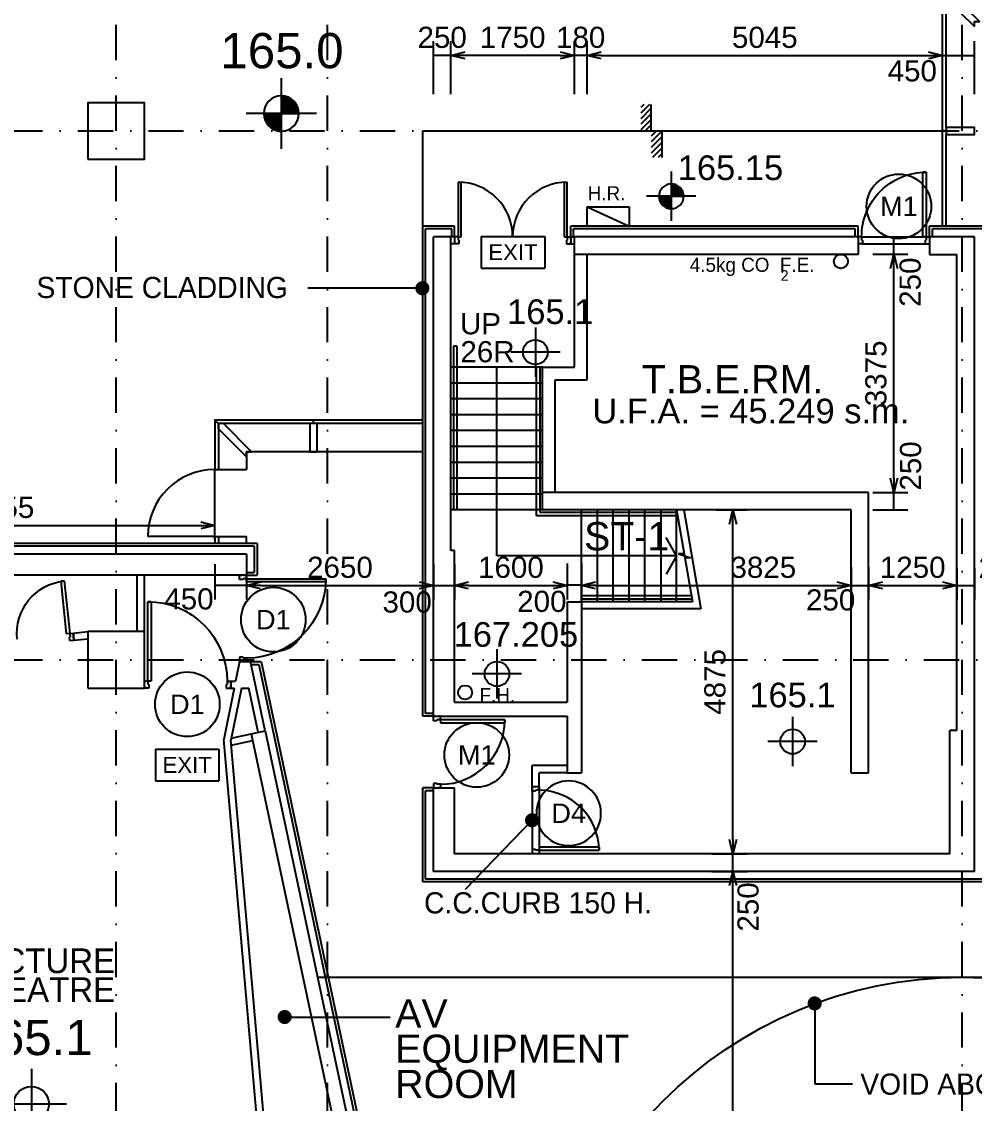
# Model space of a CAD drawing. Header units: millimetres. Extents: x 27940 to 139928, y 247 to 79491.
# Drawn here: x 74954 to 88470, y 30242 to 45581 of the extents above; entities that cross this region are included whole.
import ezdxf
from ezdxf.enums import TextEntityAlignment as Align

# ---------------------------------------------------------------- set-up
doc = ezdxf.new("R2010")
doc.units = ezdxf.units.MM
doc.header["$LTSCALE"] = 1000
doc.linetypes.add('DASHDOT', pattern=[1, 0.5, -0.25, 0, -0.25])
doc.layers.get('0').update_dxf_attribs({"color": 8})
doc.layers.get('Defpoints').update_dxf_attribs({"color": 8})
for name, color, linetype in [('CLADDING', 8, 'Continuous'), ('DLN020__', 8, 'DASHDOT'), ('DLN030', 8, 'Continuous'), ('DLN032__', 8, 'Continuous'), ('DLN040__', 8, 'Continuous'), ('DLN041_1', 8, 'Continuous'), ('DLN041__', 8, 'Continuous'), ('DLN220__', 8, 'Continuous'), ('DLN240__', 8, 'Continuous'), ('DLN280__', 8, 'Continuous'), ('DLN314__', 8, 'Continuous'), ('DLN315__', 8, 'Continuous'), ('DLN324__', 8, 'Continuous'), ('DLN325-1', 8, 'Continuous'), ('DLN325__', 8, 'Continuous'), ('DLN580__', 8, 'Continuous'), ('DLN581__', 8, 'Continuous'), ('DLN583__', 8, 'Continuous'), ('FITDOOR', 8, 'Continuous'), ('LEVEL', 8, 'Continuous'), ('MARK', 8, 'Continuous')]:
    doc.layers.add(name, color=color, linetype=linetype)
doc.styles.add('ROMANS', font='swissl.ttf')
doc.styles.add('SWIS721LT450', font='swissl.ttf')
doc.styles.add('SWIS721LT750', font='swissl.ttf')
doc.dimstyles.new('INTDIM', dxfattribs={"dimscale": 200, "dimtxt": 2.25, "dimasz": 1.5, "dimexe": 1, "dimexo": 0, "dimgap": 1, "dimtad": 1, "dimdec": 0, "dimrnd": 1, "dimzin": 1, "dimdsep": 46, "dimtxsty": 'SWIS721LT450', "dimcen": 1, "dimclrd": 256, "dimclre": 256, "dimclrt": 256, "dimaunit": 1, "dimadec": 3, "dimazin": 0, "dimtfac": 1, "dimtdec": 0, "dimtix": 1, "dimtmove": 2, "dimatfit": 0, "dimldrblk": 'DOT', "dimfxl": 1, "dimtolj": 1, "dimtzin": 0, "dimarcsym": 0})

# ---------------------------------------------------------------- blocks, each defined once
blk = doc.blocks.new('*D147')
at = {"layer": 'Defpoints', "color": 0, "transparency": 16777216}
for p in [(77695, 38087), (78145, 38087), (77695, 37587)]:
    blk.add_point(p, dxfattribs=at)
at = {"layer": 'DLN030', "lineweight": -2, "transparency": 16777216}
for p, q in [((77695, 37887), (77695, 37387)), ((78145, 37887), (78145, 37387)), ((78145, 37587), (77695, 37587))]:
    blk.add_line(p, q, dxfattribs=at)
at = {"layer": 'DLN030', "transparency": 16777216, "insert": (77328, 37393), "char_height": 300, "attachment_point": 5, "style": 'SWIS721LT450'}
blk.add_mtext('\\A1;450', dxfattribs=at)
blk = doc.blocks.new('DIMARR')
for p, q in [((-1, 0.25), (0, 0)), ((-1, 0), (0, 0)), ((0, 0), (-1, -0.25))]:
    blk.add_line(p, q)
blk = doc.blocks.new('*D148')
at = {"layer": 'Defpoints', "color": 0, "transparency": 16777216}
for p in [(78145, 38087), (80795, 38087), (80795, 37587)]:
    blk.add_point(p, dxfattribs=at)
at = {"layer": 'DLN030', "lineweight": -2, "transparency": 16777216}
for p, q in [((78145, 37887), (78145, 37387)), ((80795, 37887), (80795, 37387)), ((78345, 37587), (80595, 37587))]:
    blk.add_line(p, q, dxfattribs=at)
at = {"layer": 'DLN030', "lineweight": -2, "transparency": 16777216, "xscale": 200, "yscale": 200, "zscale": 200, "rotation": 180}
blk.add_blockref('DIMARR', (78145, 37587), dxfattribs=at)
at = {"layer": 'DLN030', "lineweight": -2, "transparency": 16777216, "xscale": 200, "yscale": 200, "zscale": 200}
blk.add_blockref('DIMARR', (80795, 37587), dxfattribs=at)
at = {"layer": 'DLN030', "transparency": 16777216, "insert": (79470, 37841), "char_height": 300, "attachment_point": 5, "style": 'SWIS721LT450'}
blk.add_mtext('\\A1;2650', dxfattribs=at)
blk = doc.blocks.new('*D155')
at = {"layer": 'Defpoints', "color": 0, "transparency": 16777216}
for p in [(84545, 33531), (85045, 33531), (84545, 18231)]:
    blk.add_point(p, dxfattribs=at)
at = {"layer": 'DLN030', "lineweight": -2, "transparency": 16777216}
for p, q in [((84745, 33531), (85245, 33531)), ((85045, 18431), (85045, 33331)), ((84745, 18231), (85245, 18231))]:
    blk.add_line(p, q, dxfattribs=at)
at = {"layer": 'DLN030', "lineweight": -2, "transparency": 16777216, "xscale": 200, "yscale": 200, "zscale": 200}
for p, rotation in [((85045, 33531), 90), ((85045, 18231), 270)]:
    blk.add_blockref('DIMARR', p, dxfattribs=dict(at, rotation=rotation))
at = {"layer": 'DLN030', "transparency": 16777216, "insert": (84791, 23528), "char_height": 300, "attachment_point": 5, "rotation": 90, "style": 'SWIS721LT450'}
blk.add_mtext('\\A1;15300', dxfattribs=at)
blk = doc.blocks.new('DRNO')
at = {"layer": 'MARK'}
blk.add_circle((0, 0), 1, dxfattribs=at)
at = {"layer": 'MARK', "style": 'ROMANS'}
blk.add_attdef('DRNO', text='', height=0.6, dxfattribs=at).set_placement((0, 0), align=Align.MIDDLE)
blk = doc.blocks.new('DR1CL2')
at = {"layer": 'FITDOOR'}
for p, q in [((50, 0), (0, 0)), ((0, 0), (0, -25)), ((50, 0), (50, -50)), ((12, -25), (0, -25)), ((0, -75), (0, -100)), ((12, -75), (0, -75)), ((62.5, -100), (0, -100)), ((62.5, -50), (50, -50)), ((62.5, -50), (62.5, -100))]:
    blk.add_line(p, q, dxfattribs=at)
blk = doc.blocks.new('DR1CD')
at = {"layer": 'FITDOOR'}
for p, q in [((0, 1), (45, 1)), ((0, 1), (0, 0)), ((45, 0), (45, 1)), ((0, 0), (45, 0))]:
    blk.add_line(p, q, dxfattribs=at)
blk = doc.blocks.new('DR1CM')
at = {"layer": 'FITDOOR'}
blk.add_arc((0, 0), 1, 0, 90, dxfattribs=at)
blk = doc.blocks.new('*X13')
for p, q in [((45956, 42700), (46156, 42700)), ((45956, 42694), (46156, 42694)), ((45957, 42688), (46156, 42688)), ((45957, 42681), (46156, 42681)), ((45958, 42675), (46156, 42675)), ((45959, 42669), (46156, 42669)), ((45960, 42662), (46156, 42662)), ((45962, 42656), (46156, 42656)), ((45964, 42650), (46156, 42650)), ((45965, 42644), (46156, 42644)), ((45968, 42638), (46156, 42638)), ((45970, 42631), (46156, 42631)), ((45973, 42625), (46156, 42625)), ((45975, 42619), (46156, 42619)), ((45978, 42612), (46156, 42612)), ((45982, 42606), (46156, 42606)), ((45986, 42600), (46156, 42600)), ((45990, 42594), (46156, 42594)), ((45994, 42588), (46156, 42588)), ((45999, 42581), (46156, 42581)), ((46004, 42575), (46156, 42575)), ((46009, 42569), (46156, 42569)), ((46015, 42562), (46156, 42562)), ((46022, 42556), (46156, 42556)), ((46029, 42550), (46156, 42550)), ((46037, 42544), (46156, 42544)), ((46047, 42538), (46156, 42538)), ((46057, 42531), (46156, 42531)), ((46069, 42525), (46156, 42525)), ((46083, 42519), (46156, 42519)), ((46102, 42512), (46156, 42512)), ((46133, 42506), (46156, 42506))]:
    blk.add_line(p, q)
blk = doc.blocks.new('*X12')
for p, q in [((46156, 42900), (46200, 42900)), ((46156, 42894), (46222, 42894)), ((46156, 42888), (46238, 42888)), ((46156, 42881), (46250, 42881)), ((46156, 42875), (46261, 42875)), ((46156, 42869), (46271, 42869)), ((46156, 42862), (46279, 42862)), ((46156, 42856), (46287, 42856)), ((46156, 42850), (46294, 42850)), ((46156, 42844), (46300, 42844)), ((46156, 42838), (46306, 42838)), ((46156, 42831), (46311, 42831)), ((46156, 42825), (46316, 42825)), ((46156, 42819), (46320, 42819)), ((46156, 42812), (46324, 42812)), ((46156, 42806), (46328, 42806)), ((46156, 42800), (46332, 42800)), ((46156, 42794), (46335, 42794)), ((46156, 42788), (46338, 42788)), ((46156, 42781), (46341, 42781)), ((46156, 42775), (46343, 42775)), ((46156, 42769), (46345, 42769)), ((46156, 42762), (46347, 42762)), ((46156, 42756), (46349, 42756)), ((46156, 42750), (46351, 42750)), ((46156, 42744), (46352, 42744)), ((46156, 42738), (46353, 42738)), ((46156, 42731), (46354, 42731)), ((46156, 42725), (46355, 42725)), ((46156, 42719), (46355, 42719)), ((46156, 42712), (46356, 42712)), ((46156, 42706), (46356, 42706))]:
    blk.add_line(p, q)
blk = doc.blocks.new('ELFIN')
at = {"layer": 'DLN032__'}
for p, q in [((0, 0.5), (0, 0)), ((0, 0), (-0.5, 0)), ((0, 0), (0, -0.5)), ((0.5, 0), (0, 0))]:
    blk.add_line(p, q, dxfattribs=at)
for start, end in [(90, 180), (0, 90), (180, 270), (270, 0)]:
    blk.add_arc((0, 0), 0.25, start, end, dxfattribs=at)
at = {"layer": 'DLN032__', "xscale": 0.001250000001164153, "yscale": 0.001250000001164153, "zscale": 0.001250000001164153}
for name in ['*X12', '*X13']:
    blk.add_blockref(name, (-57.695, -53.381), dxfattribs=at)
at = {"layer": 'DLN032__', "style": 'ROMANS'}
blk.add_attdef('ELFIN', (0.254, 0.347), '', height=0.5, dxfattribs=at)
blk = doc.blocks.new('*D94')
at = {"layer": 'Defpoints', "color": 0, "transparency": 16777216}
for p in [(82795, 45102), (82795, 44352), (82975, 44352)]:
    blk.add_point(p, dxfattribs=at)
at = {"layer": 'DLN030', "lineweight": -2, "transparency": 16777216}
for p, q in [((82795, 44552), (82795, 45302)), ((82975, 44552), (82975, 45302)), ((82975, 45102), (82795, 45102))]:
    blk.add_line(p, q, dxfattribs=at)
at = {"layer": 'DLN030', "transparency": 16777216, "insert": (82885, 45356), "char_height": 300, "attachment_point": 5, "style": 'SWIS721LT450'}
blk.add_mtext('\\A1;180', dxfattribs=at)
blk = doc.blocks.new('*D95')
at = {"layer": 'Defpoints', "color": 0, "transparency": 16777216}
for p in [(81045, 45102), (81045, 44609), (82795, 44352)]:
    blk.add_point(p, dxfattribs=at)
at = {"layer": 'DLN030', "lineweight": -2, "transparency": 16777216}
for p, q in [((81045, 44809), (81045, 45302)), ((82795, 44552), (82795, 45302)), ((82595, 45102), (81245, 45102))]:
    blk.add_line(p, q, dxfattribs=at)
at = {"layer": 'DLN030', "lineweight": -2, "transparency": 16777216, "xscale": 200, "yscale": 200, "zscale": 200, "rotation": 180}
blk.add_blockref('DIMARR', (81045, 45102), dxfattribs=at)
at = {"layer": 'DLN030', "lineweight": -2, "transparency": 16777216, "xscale": 200, "yscale": 200, "zscale": 200}
blk.add_blockref('DIMARR', (82795, 45102), dxfattribs=at)
at = {"layer": 'DLN030', "transparency": 16777216, "insert": (81920, 45356), "char_height": 300, "attachment_point": 5, "style": 'SWIS721LT450'}
blk.add_mtext('\\A1;1750', dxfattribs=at)
blk = doc.blocks.new('*D96')
at = {"layer": 'Defpoints', "color": 0, "transparency": 16777216}
for p in [(80795, 45102), (80795, 44352), (81045, 44352)]:
    blk.add_point(p, dxfattribs=at)
at = {"layer": 'DLN030', "lineweight": -2, "transparency": 16777216}
for p, q in [((80795, 44552), (80795, 45302)), ((81045, 44552), (81045, 45302)), ((81045, 45102), (80795, 45102))]:
    blk.add_line(p, q, dxfattribs=at)
at = {"layer": 'DLN030', "transparency": 16777216, "insert": (80920, 45356), "char_height": 300, "attachment_point": 5, "style": 'SWIS721LT450'}
blk.add_mtext('\\A1;250', dxfattribs=at)
blk = doc.blocks.new('*D97')
at = {"layer": 'Defpoints', "color": 0, "transparency": 16777216}
for p in [(80795, 38087), (81095, 38087), (81095, 37587)]:
    blk.add_point(p, dxfattribs=at)
at = {"layer": 'DLN030', "lineweight": -2, "transparency": 16777216}
for p, q in [((80795, 37887), (80795, 37387)), ((81095, 37887), (81095, 37387)), ((80795, 37587), (81095, 37587))]:
    blk.add_line(p, q, dxfattribs=at)
at = {"layer": 'DLN030', "transparency": 16777216, "insert": (80423, 37349), "char_height": 300, "attachment_point": 5, "style": 'SWIS721LT450'}
blk.add_mtext('\\A1;300', dxfattribs=at)
blk = doc.blocks.new('*D98')
at = {"layer": 'Defpoints', "color": 0, "transparency": 16777216}
for p in [(81095, 38087), (82695, 38087), (82695, 37587)]:
    blk.add_point(p, dxfattribs=at)
at = {"layer": 'DLN030', "lineweight": -2, "transparency": 16777216}
for p, q in [((81095, 37887), (81095, 37387)), ((82695, 37887), (82695, 37387)), ((81295, 37587), (82495, 37587))]:
    blk.add_line(p, q, dxfattribs=at)
at = {"layer": 'DLN030', "lineweight": -2, "transparency": 16777216, "xscale": 200, "yscale": 200, "zscale": 200, "rotation": 180}
blk.add_blockref('DIMARR', (81095, 37587), dxfattribs=at)
at = {"layer": 'DLN030', "lineweight": -2, "transparency": 16777216, "xscale": 200, "yscale": 200, "zscale": 200}
blk.add_blockref('DIMARR', (82695, 37587), dxfattribs=at)
at = {"layer": 'DLN030', "transparency": 16777216, "insert": (81895, 37841), "char_height": 300, "attachment_point": 5, "style": 'SWIS721LT450'}
blk.add_mtext('\\A1;1600', dxfattribs=at)
blk = doc.blocks.new('*D99')
at = {"layer": 'Defpoints', "color": 0, "transparency": 16777216}
for p in [(82695, 38096), (82895, 38096), (82895, 37596)]:
    blk.add_point(p, dxfattribs=at)
at = {"layer": 'DLN030', "lineweight": -2, "transparency": 16777216}
for p, q in [((82695, 37896), (82695, 37396)), ((82895, 37896), (82895, 37396)), ((82695, 37596), (82895, 37596))]:
    blk.add_line(p, q, dxfattribs=at)
at = {"layer": 'DLN030', "transparency": 16777216, "insert": (82334, 37358), "char_height": 300, "attachment_point": 5, "style": 'SWIS721LT450'}
blk.add_mtext('\\A1;200', dxfattribs=at)
blk = doc.blocks.new('*D100')
at = {"layer": 'Defpoints', "color": 0, "transparency": 16777216}
for p in [(84545, 33781), (85045, 33781), (84545, 33531)]:
    blk.add_point(p, dxfattribs=at)
at = {"layer": 'DLN030', "lineweight": -2, "transparency": 16777216}
for p, q in [((84745, 33781), (85245, 33781)), ((85045, 33531), (85045, 33781)), ((84745, 33531), (85245, 33531))]:
    blk.add_line(p, q, dxfattribs=at)
at = {"layer": 'DLN030', "transparency": 16777216, "insert": (85261, 33027), "char_height": 300, "attachment_point": 5, "rotation": 90, "style": 'SWIS721LT450'}
blk.add_mtext('\\A1;250', dxfattribs=at)
blk = doc.blocks.new('*D101')
at = {"layer": 'Defpoints', "color": 0, "transparency": 16777216}
for p in [(86828, 38906), (87328, 38906), (86828, 38656)]:
    blk.add_point(p, dxfattribs=at)
at = {"layer": 'DLN030', "lineweight": -2, "transparency": 16777216}
for p, q in [((87028, 38906), (87528, 38906)), ((87328, 38656), (87328, 38906)), ((87028, 38656), (87528, 38656))]:
    blk.add_line(p, q, dxfattribs=at)
at = {"layer": 'DLN030', "transparency": 16777216, "insert": (87566, 39280), "char_height": 300, "attachment_point": 5, "rotation": 90, "style": 'SWIS721LT450'}
blk.add_mtext('\\A1;250', dxfattribs=at)
blk = doc.blocks.new('*D102')
at = {"layer": 'Defpoints', "color": 0, "transparency": 16777216}
for p in [(86828, 42281), (87328, 42281), (86828, 38906)]:
    blk.add_point(p, dxfattribs=at)
at = {"layer": 'DLN030', "lineweight": -2, "transparency": 16777216}
for p, q in [((87028, 42281), (87528, 42281)), ((87328, 39106), (87328, 42081)), ((87028, 38906), (87528, 38906))]:
    blk.add_line(p, q, dxfattribs=at)
at = {"layer": 'DLN030', "lineweight": -2, "transparency": 16777216, "xscale": 200, "yscale": 200, "zscale": 200}
for p, rotation in [((87328, 42281), 90), ((87328, 38906), 270)]:
    blk.add_blockref('DIMARR', p, dxfattribs=dict(at, rotation=rotation))
at = {"layer": 'DLN030', "transparency": 16777216, "insert": (87074, 40593), "char_height": 300, "attachment_point": 5, "rotation": 90, "style": 'SWIS721LT450'}
blk.add_mtext('\\A1;3375', dxfattribs=at)
blk = doc.blocks.new('*D103')
at = {"layer": 'Defpoints', "color": 0, "transparency": 16777216}
for p in [(86828, 42531), (87328, 42531), (86828, 42281)]:
    blk.add_point(p, dxfattribs=at)
at = {"layer": 'DLN030', "lineweight": -2, "transparency": 16777216}
for p, q in [((87028, 42531), (87528, 42531)), ((87328, 42281), (87328, 42531)), ((87028, 42281), (87528, 42281))]:
    blk.add_line(p, q, dxfattribs=at)
at = {"layer": 'DLN030', "transparency": 16777216, "insert": (87560, 41886), "char_height": 300, "attachment_point": 5, "rotation": 90, "style": 'SWIS721LT450'}
blk.add_mtext('\\A1;250', dxfattribs=at)
blk = doc.blocks.new('DR2M')
at = {"layer": 'FITDOOR'}
for centre, start, end in [((0, 0), 0, 90), ((1, 0), 90, 180)]:
    blk.add_arc(centre, 0.5, start, end, dxfattribs=at)
blk = doc.blocks.new('DR1AD')
at = {"layer": 'FITDOOR'}
for p, q in [((-45, 1), (0, 1)), ((-45, 1), (-45, 0)), ((0, 0), (0, 1)), ((-45, 0), (0, 0))]:
    blk.add_line(p, q, dxfattribs=at)
blk = doc.blocks.new('DR1CR2')
at = {"layer": 'FITDOOR'}
for p, q in [((-50, 0), (-50, -50)), ((-50, 0), (0, 0)), ((0, 0), (0, -25)), ((-62.5, -50), (-50, -50)), ((-62.5, -50), (-62.5, -100)), ((-62.5, -100), (0, -100)), ((-12, -25), (0, -25)), ((-12, -75), (0, -75)), ((0, -75), (0, -100))]:
    blk.add_line(p, q, dxfattribs=at)
blk = doc.blocks.new('*D104')
at = {"layer": 'Defpoints', "color": 0, "transparency": 16777216}
for p in [(84607, 38656), (85045, 38656), (84607, 33781)]:
    blk.add_point(p, dxfattribs=at)
at = {"layer": 'DLN030', "lineweight": -2, "transparency": 16777216}
for p, q in [((84807, 38656), (85245, 38656)), ((85045, 33981), (85045, 38456)), ((84807, 33781), (85245, 33781))]:
    blk.add_line(p, q, dxfattribs=at)
at = {"layer": 'DLN030', "lineweight": -2, "transparency": 16777216, "xscale": 200, "yscale": 200, "zscale": 200}
for p, rotation in [((85045, 38656), 90), ((85045, 33781), 270)]:
    blk.add_blockref('DIMARR', p, dxfattribs=dict(at, rotation=rotation))
at = {"layer": 'DLN030', "transparency": 16777216, "insert": (84791, 36218), "char_height": 300, "attachment_point": 5, "rotation": 90, "style": 'SWIS721LT450'}
blk.add_mtext('\\A1;4875', dxfattribs=at)
blk = doc.blocks.new('*D105')
at = {"layer": 'Defpoints', "color": 0, "transparency": 16777216}
for p in [(82895, 38084), (86720, 38045), (86720, 37587)]:
    blk.add_point(p, dxfattribs=at)
at = {"layer": 'DLN030', "lineweight": -2, "transparency": 16777216}
for p, q in [((82895, 37884), (82895, 37387)), ((86720, 37845), (86720, 37387)), ((83095, 37587), (86520, 37587))]:
    blk.add_line(p, q, dxfattribs=at)
at = {"layer": 'DLN030', "lineweight": -2, "transparency": 16777216, "xscale": 200, "yscale": 200, "zscale": 200, "rotation": 180}
blk.add_blockref('DIMARR', (82895, 37587), dxfattribs=at)
at = {"layer": 'DLN030', "lineweight": -2, "transparency": 16777216, "xscale": 200, "yscale": 200, "zscale": 200}
blk.add_blockref('DIMARR', (86720, 37587), dxfattribs=at)
at = {"layer": 'DLN030', "transparency": 16777216, "insert": (85476, 37841), "char_height": 300, "attachment_point": 5, "style": 'SWIS721LT450'}
blk.add_mtext('\\A1;3825', dxfattribs=at)
blk = doc.blocks.new('*D106')
at = {"layer": 'Defpoints', "color": 0, "transparency": 16777216}
for p in [(88220, 38031), (88470, 38031), (88470, 37587)]:
    blk.add_point(p, dxfattribs=at)
at = {"layer": 'DLN030', "lineweight": -2, "transparency": 16777216}
for p, q in [((88220, 37831), (88220, 37387)), ((88470, 37831), (88470, 37387)), ((88220, 37587), (88470, 37587))]:
    blk.add_line(p, q, dxfattribs=at)
at = {"layer": 'DLN030', "transparency": 16777216, "insert": (88879, 37837), "char_height": 300, "attachment_point": 5, "style": 'SWIS721LT450'}
blk.add_mtext('\\A1;250', dxfattribs=at)
blk = doc.blocks.new('ELEX')
at = {"layer": 'DLN032__'}
for p, q in [((0, 0.5), (0, -0.5)), ((0.5, 0), (-0.5, 0))]:
    blk.add_line(p, q, dxfattribs=at)
blk.add_circle((0, 0), 0.25, dxfattribs=at)
at = {"layer": 'DLN032__', "style": 'ROMANS'}
blk.add_attdef('ELEX', (0.257, 0.354), '', height=0.5, dxfattribs=at)
blk = doc.blocks.new('*D107')
at = {"layer": 'Defpoints', "color": 0, "transparency": 16777216}
for p in [(86720, 38045), (86970, 38045), (86970, 37587)]:
    blk.add_point(p, dxfattribs=at)
at = {"layer": 'DLN030', "lineweight": -2, "transparency": 16777216}
for p, q in [((86720, 37845), (86720, 37387)), ((86970, 37845), (86970, 37387)), ((86720, 37587), (86970, 37587))]:
    blk.add_line(p, q, dxfattribs=at)
at = {"layer": 'DLN030', "transparency": 16777216, "insert": (86431, 37379), "char_height": 300, "attachment_point": 5, "style": 'SWIS721LT450'}
blk.add_mtext('\\A1;250', dxfattribs=at)
blk = doc.blocks.new('*D108')
at = {"layer": 'Defpoints', "color": 0, "transparency": 16777216}
for p in [(86970, 37995), (88220, 38031), (88220, 37587)]:
    blk.add_point(p, dxfattribs=at)
at = {"layer": 'DLN030', "lineweight": -2, "transparency": 16777216}
for p, q in [((86970, 37795), (86970, 37387)), ((88220, 37831), (88220, 37387)), ((87170, 37587), (88020, 37587))]:
    blk.add_line(p, q, dxfattribs=at)
at = {"layer": 'DLN030', "lineweight": -2, "transparency": 16777216, "xscale": 200, "yscale": 200, "zscale": 200, "rotation": 180}
blk.add_blockref('DIMARR', (86970, 37587), dxfattribs=at)
at = {"layer": 'DLN030', "lineweight": -2, "transparency": 16777216, "xscale": 200, "yscale": 200, "zscale": 200}
blk.add_blockref('DIMARR', (88220, 37587), dxfattribs=at)
at = {"layer": 'DLN030', "transparency": 16777216, "insert": (87595, 37841), "char_height": 300, "attachment_point": 5, "style": 'SWIS721LT450'}
blk.add_mtext('\\A1;1250', dxfattribs=at)
blk = doc.blocks.new('*D109')
at = {"layer": 'Defpoints', "color": 0, "transparency": 16777216}
for p in [(88020, 45102), (82975, 44352), (88020, 44352)]:
    blk.add_point(p, dxfattribs=at)
at = {"layer": 'DLN030', "lineweight": -2, "transparency": 16777216}
for p, q in [((82975, 44552), (82975, 45302)), ((88020, 44552), (88020, 45302)), ((83175, 45102), (87820, 45102))]:
    blk.add_line(p, q, dxfattribs=at)
at = {"layer": 'DLN030', "lineweight": -2, "transparency": 16777216, "xscale": 200, "yscale": 200, "zscale": 200, "rotation": 180}
blk.add_blockref('DIMARR', (82975, 45102), dxfattribs=at)
at = {"layer": 'DLN030', "lineweight": -2, "transparency": 16777216, "xscale": 200, "yscale": 200, "zscale": 200}
blk.add_blockref('DIMARR', (88020, 45102), dxfattribs=at)
at = {"layer": 'DLN030', "transparency": 16777216, "insert": (85497, 45356), "char_height": 300, "attachment_point": 5, "style": 'SWIS721LT450'}
blk.add_mtext('\\A1;5045', dxfattribs=at)
blk = doc.blocks.new('*D110')
at = {"layer": 'Defpoints', "color": 0, "transparency": 16777216}
for p in [(88470, 45102), (88020, 44352), (88470, 44352)]:
    blk.add_point(p, dxfattribs=at)
at = {"layer": 'DLN030', "lineweight": -2, "transparency": 16777216}
for p, q in [((88020, 44552), (88020, 45302)), ((88470, 44552), (88470, 45302)), ((88020, 45102), (88470, 45102))]:
    blk.add_line(p, q, dxfattribs=at)
at = {"layer": 'DLN030', "transparency": 16777216, "insert": (87589, 44881), "char_height": 300, "attachment_point": 5, "style": 'SWIS721LT450'}
blk.add_mtext('\\A1;450', dxfattribs=at)
blk = doc.blocks.new('FSEX-V01')
at = {"layer": 'DLN580__'}
for p, q in [((0, 300), (0, 0)), ((0, 300), (600, 300)), ((600, 300), (600, 0)), ((0, 0), (600, 0))]:
    blk.add_line(p, q, dxfattribs=at)
at = {"layer": 'DLN580__', "style": 'ROMANS'}
blk.add_text('EXIT', height=150, dxfattribs=at).set_placement((300, 150), align=Align.MIDDLE)
blk = doc.blocks.new('DR1AM')
at = {"layer": 'FITDOOR'}
blk.add_arc((0, 0), 1, 90, 180, dxfattribs=at)
blk = doc.blocks.new('level diff')
at = {"layer": 'LEVEL'}
h = blk.add_hatch(dxfattribs=at)
h.set_pattern_fill('ANSI31', color=256, scale=450, angle=210.535, style=0)
h.set_pattern_definition([(14.465, (-16047.86, -9196.314), (-14.0506, 54.4669), [])])
h.paths.add_polyline_path([(-247, 320), (-323, 191), (0, 0), (76, 129)])
h.paths.add_polyline_path([(0, 0), (-76, -129), (247, -320), (323, -191)])
for p, q in [((77, 130), (-246, 321)), ((0, 0), (77, 130)), ((0, 0), (323, -191))]:
    blk.add_line(p, q, dxfattribs=at)
blk = doc.blocks.new('*D74')
at = {"layer": 'Defpoints', "color": 0, "transparency": 16777216}
for p in [(77695, 38437), (71640, 38031), (77695, 38031)]:
    blk.add_point(p, dxfattribs=at)
at = {"layer": 'DLN030', "lineweight": -2, "transparency": 16777216}
for p, q in [((71640, 38231), (71640, 38637)), ((77695, 38231), (77695, 38637)), ((71840, 38437), (77495, 38437))]:
    blk.add_line(p, q, dxfattribs=at)
at = {"layer": 'DLN030', "lineweight": -2, "transparency": 16777216, "xscale": 200, "yscale": 200, "zscale": 200}
for p, rotation in [((71640, 38437), 179.9999999999999), ((77695, 38437), 359.9999999999999)]:
    blk.add_blockref('DIMARR', p, dxfattribs=dict(at, rotation=rotation))
at = {"layer": 'DLN030', "transparency": 16777216, "insert": (74668, 38691), "char_height": 300, "attachment_point": 5, "style": 'SWIS721LT450'}
blk.add_mtext('\\A1;6055', dxfattribs=at)
blk = doc.blocks.new('*D83')
at = {"layer": 'Defpoints', "color": 0, "transparency": 16777216}
for p in [(65611, 39094), (72148, 38803), (71640, 38031), (71652, 38031), (78145, 38031)]:
    blk.add_point(p, dxfattribs=at)
at = {"layer": 'DLN030', "lineweight": -2, "transparency": 16777216}
blk.add_arc((71640, 38031), 925, 12.4187, 157.5813, dxfattribs=at)
at = {"layer": 'DLN030', "lineweight": -2, "transparency": 16777216, "xscale": 200, "yscale": 200, "zscale": 200}
for p, rotation in [((70730, 38191), 253.7906655618889), ((72565, 38031), 276.2093344381104)]:
    blk.add_blockref('DIMARR', p, dxfattribs=dict(at, rotation=rotation))
at = {"layer": 'DLN030', "transparency": 16777216, "insert": (71743, 39205), "char_height": 300, "attachment_point": 5, "rotation": 355, "style": 'SWIS721LT450'}
blk.add_mtext('\\A1;170°', dxfattribs=at)
blk = doc.blocks.new('Magenta')
at = {"layer": 'DLN314__'}
blk.add_line((3743, 6495), (3693, 6445), dxfattribs=at)
blk.add_lwpolyline([(4214, 6895), (4143, 6895), (4143, 6966), (3743, 6566), (3743, 6495), (3814, 6495)], close=True, dxfattribs=at)
blk = doc.blocks.new('Magenta-1')
at = {"layer": 'DLN314__'}
blk.add_line((3743, 14395), (3693, 14395), dxfattribs=at)
blk.add_lwpolyline([(3743, 14345), (4143, 14345), (4143, 14445), (3743, 14445)], close=True, dxfattribs=at)
blk = doc.blocks.new('FSHR-V01')
at = {"layer": 'DLN580__'}
for p, q in [((0, 0), (600, -273)), ((0, 0), (600, 0)), ((0, -273), (0, 0)), ((600, 0), (600, -273)), ((600, -273), (0, -273))]:
    blk.add_line(p, q, dxfattribs=at)

msp = doc.modelspace()

# ---------------------------------------------------------------- linework, layer by layer
at = {"layer": 'CLADDING'}
for p, q in [((80645, 35730.7), (80645, 42680.7)), ((81095, 42680.7), (80645, 42680.7)), ((81095, 42530.7), (81095, 42680.7)), ((86820, 42680.7), (82745, 42680.7)), ((82745, 42530.7), (82745, 42680.7)), ((86820, 42530.7), (86820, 42680.7)), ((88580, 42680.7), (87835, 42680.7)), ((87835, 42530.7), (87835, 42680.7)), ((80685, 35770.7), (80685, 42640.7)), ((81055, 42640.7), (80685, 42640.7)), ((81055, 42530.7), (81055, 42640.7)), ((82785, 42530.7), (82785, 42640.7)), ((86780, 42640.7), (82785, 42640.7)), ((86780, 42530.7), (86780, 42640.7)), ((87875, 42530.7), (87875, 42640.7)), ((88580, 42640.7), (87875, 42640.7)), ((78255, 38140.7), (71649.9, 38140.7)), ((78295, 38180.7), (71653.4, 38180.7)), ((78255, 38140.7), (78255, 37770.7)), ((78295, 38180.7), (78295, 37730.7)), ((78145, 37770.7), (78255, 37770.7)), ((78145, 37730.7), (78295, 37730.7)), ((78199.1, 36505.7), (78352.5, 36505.7)), ((78207.6, 36465.7), (78320.1, 36465.7)), ((78320.1, 36465.7), (80659.6, 25459.4)), ((78352.5, 36505.7), (80708.2, 25423.1)), ((80795, 35770.7), (80685, 35770.7)), ((80795, 35730.7), (80645, 35730.7)), ((80645, 33380.7), (80645, 34715.7)), ((80795, 34715.7), (80645, 34715.7)), ((80685, 33420.7), (80685, 34675.7)), ((80795, 34675.7), (80685, 34675.7)), ((88620, 33380.7), (80645, 33380.7)), ((88580, 33420.7), (80685, 33420.7))]:
    msp.add_line(p, q, dxfattribs=at)
at = {"layer": 'DLN020__'}
for p, q in [((76295, 14030.7), (76295, 60526.8)), ((79295, 14030.7), (79295, 60526.8)), ((88295, 14030.7), (88295, 60526.8)), ((54749.4, 44030.7), (107795, 44030.7)), ((54749.4, 36530.7), (107795, 36530.7))]:
    msp.add_line(p, q, dxfattribs=at)
at = {"layer": 'DLN220__'}
for p, q in [((80645, 44030.7), (88020, 44030.7)), ((80645, 42680.7), (80645, 44030.7)), ((86872.5, 42530.7), (87762.5, 42530.7)), ((86882.5, 42430.7), (87772.5, 42430.7)), ((82795, 40680.7), (82795, 42280.7)), ((82975, 40500.7), (82975, 42280.7)), ((82345, 40680.7), (82795, 40680.7)), ((82345, 38905.7), (82345, 40680.7)), ((82525, 40500.7), (82975, 40500.7)), ((82525, 38905.7), (82525, 40500.7)), ((84245, 38655.7), (84470, 37355.7)), ((84346.5, 38655.7), (84588.8, 37255.7)), ((76595, 36930.7), (76595, 37730.7)), ((76695, 36930.7), (76695, 37730.7)), ((78145, 37730.7), (78045, 37730.7)), ((78145, 37730.7), (78145, 37550)), ((84470, 37355.7), (82895, 37355.7)), ((84588.8, 37255.7), (82895, 37255.7)), ((75685.7, 36908.7), (75895, 36930.7)), ((75685.7, 36908.8), (75696.1, 36809.3)), ((75696.1, 36809.3), (75685.7, 36908.7)), ((75696.1, 36809.3), (75895, 36830.1)), ((78045, 36505.7), (77989.2, 36230.7)), ((78145, 36505.7), (78045, 36505.7)), ((78045, 36505.7), (78199.1, 36505.7)), ((78407.7, 35524.3), (78199.1, 36505.7)), ((77920, 36230.7), (77989.2, 36230.7)), ((77920, 36230.7), (77920, 36130.7)), ((77968.9, 36130.7), (77820.5, 35399.5)), ((77920, 36130.7), (77968.9, 36130.7)), ((78070.9, 36130.7), (77921.4, 35393.8)), ((78070.9, 36130.7), (78176.6, 36130.7)), ((78309.9, 35503.5), (78176.6, 36130.7)), ((77927.1, 35422.2), (78212.1, 35482.8)), ((78449.3, 28211.9), (77820.5, 35399.5)), ((78541.6, 28304.4), (77921.4, 35393.8)), ((77927.8, 35320.1), (78232.9, 35384.9)), ((82195, 34730.7), (82195, 35030.7)), ((82695, 35030.7), (82195, 35030.7)), ((82295, 34730.7), (82295, 34930.7)), ((82695, 34930.7), (82295, 34930.7)), ((82295, 34730.7), (82195, 34730.7)), ((82195, 34730.7), (82195, 33780.7)), ((82295, 34730.7), (82295, 33780.7)), ((79150.3, 32030.7), (98045, 32030.7))]:
    msp.add_line(p, q, dxfattribs=at)
at = {"layer": 'DLN240__'}
for p, q in [((81079.3, 40980.7), (81079.3, 38655.7)), ((81129.3, 40980.7), (81079.3, 40980.7)), ((81129.3, 40980.7), (81129.3, 38655.7)), ((82344.3, 40680.7), (81044.3, 40680.7)), ((81694.3, 38005.7), (81694.3, 40680.7)), ((82259.3, 38570.7), (82259.3, 40680.7)), ((82309.3, 38620.7), (82309.3, 40680.7)), ((82344.3, 40455.7), (81044.3, 40455.7)), ((82344.3, 40230.7), (81044.3, 40230.7)), ((82344.3, 40005.7), (81044.3, 40005.7)), ((82344.3, 39780.7), (81044.3, 39780.7)), ((82344.3, 39555.7), (81044.3, 39555.7)), ((82344.3, 39330.7), (81044.3, 39330.7)), ((82344.3, 39105.7), (81044.3, 39105.7)), ((82344.3, 39105.7), (81044.3, 39105.7)), ((82344.3, 38880.7), (81044.3, 38880.7)), ((82344.3, 38655.7), (81044.3, 38655.7)), ((82895, 37355.7), (82895, 38655.7)), ((83120, 38655.7), (83120, 37355.7)), ((83345, 37355.7), (83345, 38655.7)), ((83345, 37355.7), (83345, 38655.7)), ((83570, 38655.7), (83570, 37355.7)), ((83795, 37355.7), (83795, 38655.7)), ((84020, 38655.7), (84020, 37355.7)), ((84245, 37355.7), (84245, 38655.7)), ((84245, 37355.7), (84245, 38655.7)), ((84259.7, 38570.7), (82259.3, 38570.7)), ((84251.1, 38620.7), (82309.3, 38620.7)), ((84245, 38005.7), (84097.6, 38265.3)), ((84245, 38005.7), (81694.3, 38005.7)), ((84245, 38005.7), (84097.6, 37746.1)), ((84271.9, 38032.9), (84443, 37978.4)), ((84352.8, 38032.9), (84271.9, 38032.9)), ((84443, 37978.4), (84362.2, 37978.4)), ((84463.9, 37440.7), (82895, 37440.7)), ((84463.9, 37390.7), (82895, 37390.7))]:
    msp.add_line(p, q, dxfattribs=at)
at = {"layer": 'DLN280__'}
for p, q in [((81045, 42530.7), (80795, 42530.7)), ((80795, 35730.7), (80795, 42530.7)), ((81045, 38080.7), (81045, 42530.7)), ((86820, 42530.7), (82795, 42530.7)), ((82795, 42280.7), (82795, 42530.7)), ((86820, 42530.7), (86820, 42280.7)), ((87835, 42530.7), (87835, 42280.7)), ((88470, 42530.7), (87835, 42530.7)), ((88470, 33530.7), (88470, 42530.7)), ((86820, 42280.7), (82795, 42280.7)), ((87835, 42280.7), (88220, 42280.7)), ((87985, 42280.7), (87985, 42280.7)), ((88220, 35530.7), (88220, 42280.7)), ((77695, 38280.7), (77695, 39230.7)), ((82345, 38655.7), (82345, 38905.7)), ((86970, 38905.7), (82345, 38905.7)), ((86970, 34930.7), (86970, 38905.7)), ((86720, 38655.7), (82345, 38655.7)), ((86720, 34930.7), (86720, 38655.7)), ((81095, 38080.7), (81045, 38080.7)), ((81095, 35930.7), (81095, 38080.7)), ((78145, 38030.7), (71640.2, 38030.7)), ((78145, 38030.7), (78145, 37730.7)), ((78145, 37730.7), (71614, 37730.7)), ((82695, 37355.7), (82695, 35930.7)), ((82695, 37355.7), (82895, 37355.7)), ((82895, 37355.7), (82895, 34930.7)), ((81095, 35930.7), (82695, 35930.7)), ((80795, 35730.7), (82695, 35730.7)), ((82695, 35730.7), (82695, 34930.7)), ((78212.1, 35482.8), (78407.7, 35524.3)), ((78212.1, 35482.8), (80261.8, 25839.7)), ((78407.7, 35524.3), (80525.9, 25559.3)), ((88120, 33780.7), (88120, 35530.7)), ((88220, 35530.7), (88120, 35530.7)), ((82695, 34930.7), (82895, 34930.7)), ((86720, 34930.7), (86970, 34930.7)), ((80795, 33530.7), (80795, 34715.7)), ((80795, 34715.7), (81095, 34715.7)), ((81095, 33780.7), (81095, 34715.7)), ((88120, 33780.7), (81095, 33780.7)), ((88470, 33530.7), (80795, 33530.7))]:
    msp.add_line(p, q, dxfattribs=at)
for points in [[(75895, 43630.7), (76695, 43630.7), (76695, 44430.7), (75895, 44430.7)], [(75895, 36130.7), (76695, 36130.7), (76695, 36930.7), (75895, 36930.7)]]:
    msp.add_lwpolyline(points, close=True, dxfattribs=at)
at = {"layer": 'DLN314__'}
for p, q in [((88020, 42680.7), (88020, 46030.7)), ((88070, 44080.7), (88070, 45980.7)), ((88070, 42680.7), (88070, 43980.7)), ((77745, 39880.7), (77745, 39230.7)), ((80645, 39880.7), (77745, 39880.7)), ((77695, 39230.7), (78145, 39230.7)), ((77695, 38280.7), (76745, 38280.7)), ((77695, 38280.7), (78145, 38280.7)), ((77745, 38280.7), (77745, 38180.7)), ((78145, 38180.7), (78145, 38280.7))]:
    msp.add_line(p, q, dxfattribs=at)
for points in [[(80645, 39930.7), (77695, 39930.7), (77695, 39230.7)], [(80645, 39480.7), (78145, 39480.7), (78145, 39230.7)], [(77695, 38280.7), (77695, 38180.7)]]:
    msp.add_lwpolyline(points, dxfattribs=at)
msp.add_arc((77695, 38280.7), 950, 90, 180, dxfattribs=at)
at = {"layer": 'DLN315__'}
for p, q in [((81095, 42530.7), (81045, 42530.7)), ((81095, 42530.7), (81095, 42430.7)), ((82745, 42530.7), (82795, 42530.7)), ((82745, 42530.7), (82745, 42430.7)), ((81095, 42430.7), (81045, 42430.7)), ((82745, 42430.7), (82795, 42430.7))]:
    msp.add_line(p, q, dxfattribs=at)
at = {"layer": 'DLN324__', "ltscale": 0.05}
msp.add_circle((88295, 26030.7), 6000, dxfattribs=at)
at = {"layer": 'DLN581__'}
for centre in [(86575.8, 42180.7), (81244.9, 36068.3)]:
    msp.add_circle(centre, 100, dxfattribs=at)

# ---------------------------------------------------------------- block references
at = {"layer": 'DLN032__'}
ref = msp.add_blockref('ELFIN', (78637.7, 44278.1), dxfattribs=dict(at, xscale=1000, yscale=1000, zscale=1000))
ref.add_attrib('ELFIN', '165.0', (77773.6, 44919.5), dxfattribs={"layer": 'LEVEL', "height": 500, "style": 'ROMANS'})
ref = msp.add_blockref('ELFIN', (84170.6, 43103.9), dxfattribs=dict(at, xscale=700, yscale=700, zscale=700))
ref.add_attrib('ELFIN', '165.15', (84262.3, 43334.1), dxfattribs={"layer": 'LEVEL', "height": 350, "style": 'ROMANS'})
ref = msp.add_blockref('ELEX', (82241.8, 40893.4), dxfattribs=dict(at, xscale=700, yscale=700, zscale=700))
ref.add_attrib('ELEX', '165.1', (81841.1, 41292.6), dxfattribs={"layer": 'LEVEL', "height": 350, "style": 'ROMANS'})
ref = msp.add_blockref('ELEX', (81697.2, 36330.8), dxfattribs=dict(at, xscale=700, yscale=700, zscale=700))
ref.add_attrib('ELEX', '167.205', (81082.5, 36715.6), dxfattribs={"layer": 'LEVEL', "height": 350, "style": 'ROMANS'})
ref = msp.add_blockref('ELEX', (85891.4, 35371.8), dxfattribs=dict(at, xscale=700, yscale=700, zscale=700))
ref.add_attrib('ELEX', '165.1', (85276.8, 35857.5), dxfattribs={"layer": 'LEVEL', "height": 350, "style": 'ROMANS'})
ref = msp.add_blockref('ELEX', (75092.4, 30232.1), dxfattribs=dict(at, xscale=1000, yscale=1000, zscale=1000))
ref.add_attrib('ELEX', '165.1', (74214.4, 30925.9), dxfattribs={"layer": 'LEVEL', "height": 500, "style": 'ROMANS'})
at = {"layer": 'DLN314__'}
for name, p, rotation in [('Magenta', (81573.4, 49721.7), 270.0173605381911), ('Magenta', (71249.5, 43623.7), 270.0000001162731), ('Magenta-1', (64699.5, 43623.7), 270)]:
    msp.add_blockref(name, p, dxfattribs=dict(at, rotation=rotation))
msp.add_blockref('Magenta-1', (84327, 29635.2), dxfattribs=at)
at = {"layer": 'DLN325-1', "xscale": 458.3333333333139, "yscale": 458.3333333333139, "zscale": 458.3333333333139}
for p, values in [((87399.3, 42960.9), {'DRNO': 'M1'}), ((78524.7, 37100.7), {'DRNO': 'D1'})]:
    msp.add_blockref('DRNO', p, dxfattribs=at).add_auto_attribs(values)
at = {"layer": 'DLN325-1', "xscale": 458.3333333333139, "yscale": 458.3333333333139, "zscale": 458.3333333333139, "rotation": 359.9122667394457}
msp.add_blockref('DRNO', (77305, 35900.4), dxfattribs=at).add_auto_attribs({'DRNO': 'D1'})
at = {"layer": 'DLN325-1'}
ref = msp.add_blockref('DRNO', (81410.5, 35182.9), dxfattribs=dict(at, xscale=458.3333333333139, yscale=458.3333333333139, zscale=458.3333333333139, rotation=180))
ref.add_attrib('DRNO', 'M1', dxfattribs={"layer": 'MARK', "height": 275, "style": 'ROMANS'}).set_placement((81410.5, 35182.9), align=Align.MIDDLE)
ref = msp.add_blockref('DRNO', (82714.7, 34355.1), dxfattribs=dict(at, xscale=-458.3333333333139, yscale=458.3333333333139, zscale=458.3333333333333, rotation=180))
ref.add_attrib('DRNO', 'D4', dxfattribs={"layer": 'MARK', "height": 275, "style": 'ROMANS'}).set_placement((82714.7, 34355.1), align=Align.MIDDLE)
at = {"layer": 'DLN325__'}
for name, p, xscale, yscale, zscale, rotation in [('DR1CM', (87785, 42530.7), -915, 915, 915, 359.9999999951596), ('DR1CM', (75635.9, 36903.6), -749.9999999999999, 750, 750, 5.991614722785474), ('DR1AM', (78145, 37680.7), -1124.999999999979, 1125, 1125, 269.99999999698), ('DR1CM', (80895, 35680.7), 915, 915, 915, 270.0000000048403), ('DR1AM', (82295, 33830.7), 850, 850, 850, 269.9999999999922)]:
    msp.add_blockref(name, p, dxfattribs=dict(at, xscale=xscale, yscale=yscale, zscale=zscale, rotation=rotation))
at = {"layer": 'DLN325__', "xscale": -1}
for name, p, yscale, rotation in [('DR1CD', (87785, 42530.7), 915, 359.9999999933299), ('DR1CD', (75635.9, 36903.6), 750, 5.991614722785554), ('DR1AD', (78145, 37680.7), 1125, 269.999999996808), ('DR1AD', (76745, 36230.7), 1125, 359.9999999999499)]:
    msp.add_blockref(name, p, dxfattribs=dict(at, yscale=yscale, rotation=rotation))
at = {"layer": 'DLN325__', "yscale": 775}
for name, p in [('DR1CD', (81145, 42530.7)), ('DR1AD', (82695, 42530.7))]:
    msp.add_blockref(name, p, dxfattribs=at)
at = {"layer": 'DLN325__'}
for name, p, xscale, yscale, zscale in [('DR2M', (81145, 42530.7), 1550, 1550, 1550), ('DR1AM', (76745, 36230.7), -1124.999999999979, 1125, 1125)]:
    msp.add_blockref(name, p, dxfattribs=dict(at, xscale=xscale, yscale=yscale, zscale=zscale))
for name, p in [('DR1CL2', (81095, 42530.7)), ('DR1CR2', (82745, 42530.7)), ('DR1CR2', (87835, 42530.7))]:
    msp.add_blockref(name, p, dxfattribs=at)
at = {"layer": 'DLN325__', "xscale": -1}
for name, p, rotation in [('DR1CR2', (86820, 42530.7), 359.9999999933299), ('DR1CR2', (78145, 37730.7), 269.999999996808), ('DR1CL2', (75685.7, 36908.8), 5.991614722785554), ('DR1CL2', (78145, 36505.7), 269.999999996808), ('DR1CR2', (76695, 36230.7), 359.9999999999499), ('DR1CL2', (77920, 36230.7), 359.9999999999499), ('DR1CR2', (80895, 35730.7), 270.0000000050026)]:
    msp.add_blockref(name, p, dxfattribs=dict(at, rotation=rotation))
at = {"layer": 'DLN325__'}
for name, p, yscale, rotation in [('DR1CD', (80895, 35680.7), 915, 270.0000000066701), ('DR1AD', (82295, 33830.7), 850, 270)]:
    msp.add_blockref(name, p, dxfattribs=dict(at, yscale=yscale, rotation=rotation))
for name, p, rotation in [('DR1CR2', (80895, 34715.7), 270.0000000066701), ('DR1CL2', (82295, 34730.7), 270), ('DR1CR2', (82295, 33780.7), 270)]:
    msp.add_blockref(name, p, dxfattribs=dict(at, rotation=rotation))
at = {"layer": 'DLN580__', "xscale": 1.5, "yscale": 1.5, "zscale": 1.5}
for p in [(81474.2, 42086), (76852.3, 34816.1)]:
    msp.add_blockref('FSEX-V01', p, dxfattribs=at)
at = {"layer": 'DLN583__'}
msp.add_blockref('FSHR-V01', (82975, 42953.4), dxfattribs=at)
at = {"layer": 'LEVEL', "xscale": -1, "rotation": 239.4649904876927}
msp.add_blockref('level diff', (83886.4, 44030.7), dxfattribs=at)

# ---------------------------------------------------------------- texts
at = {"layer": 'DLN040__', "style": 'SWIS721LT750'}
for s, p in [('UP ', (81172.6, 41147)), ('26R', (81178.6, 40750.6))]:
    msp.add_text(s, height=300, dxfattribs=at).set_placement(p)
at = {"layer": 'DLN040__', "char_height": 300, "style": 'SWIS721LT750'}
for s, insert, width, attachment_point in [('{\\fUnivers|b0|i0|c0|p34;STONE CLADDING}', (75164.6, 41960.7), 8492.941, 1), ('{\\fUnivers|b0|i0|c0|p34;C.C.CURB 150 H.}', (80663.3, 33235.3), 4962.009, 1), ('{\\fUnivers|b0|i0|c0|p34;VOID ABOVE}', (86851.2, 30360.6), 4764.422, 7)]:
    msp.add_mtext(s, dxfattribs=dict(at, insert=insert, width=width, attachment_point=attachment_point))
at = {"layer": 'DLN041_1', "style": 'SWIS721LT750'}
msp.add_text('U.F.A. = 45.249 s.m.', height=350, dxfattribs=at).set_placement((83050.2, 39884.3))
at = {"layer": 'DLN041_1', "insert": (80253.4, 30311.3), "char_height": 400, "width": 3513, "attachment_point": 7, "line_spacing_factor": 0.75, "style": 'SWIS721LT750'}
msp.add_mtext('AV EQUIPMENT ROOM', dxfattribs=at)
at = {"layer": 'DLN041__', "style": 'SWIS721LT750'}
msp.add_text('ST-1', height=400, dxfattribs=at).set_placement((82932.7, 38083.7))
at = {"layer": 'DLN041__', "insert": (83752.1, 40309.7), "char_height": 400, "width": 1880.638, "attachment_point": 7, "style": 'SWIS721LT750'}
msp.add_mtext('T.B.E.RM.', dxfattribs=at)
at = {"layer": 'DLN041__', "insert": (74095.6, 32438.4), "char_height": 350, "width": 3977.777, "attachment_point": 1, "line_spacing_factor": 0.7, "style": 'SWIS721LT750'}
msp.add_mtext('{\\fUnivers|b0|i0|c0|p34;LECTURE THEATRE}', dxfattribs=at)
at = {"layer": 'DLN581__', "attachment_point": 7, "style": 'SWIS721LT750'}
for s, insert, char_height, width in [('{\\fUnivers|b0|i0|c0|p34;H.R.}', (82984.4, 43047.3), 200, 1224.976), ('{\\fUnivers|b0|i0|c0|p34;2}', (85722.9, 41905.5), 150, 1597.027), ('{\\fUnivers|b0|i0|c0|p34;F.H.}', (81450.1, 35930.7), 200, 1224.976)]:
    msp.add_mtext(s, dxfattribs=dict(at, insert=insert, char_height=char_height, width=width))
at = {"layer": 'DLN581__', "insert": (84433, 41972.4), "char_height": 200, "width": 2100.914, "attachment_point": 7, "line_spacing_factor": 0.8, "style": 'SWIS721LT750'}
msp.add_mtext('{\\fUnivers|b0|i0|c0|p34;4.5kg CO  F.E.}', dxfattribs=at)

# ---------------------------------------------------------------- dimensions: what is measured, and where the dimension line sits
at = {"layer": 'DLN030'}
for base, p1, p2, picture, middle in [((80795, 45101.6), (81045, 44351.6), (80795, 44351.6), '*D96', (80920, 45355.8)), ((81045, 45101.6), (82795, 44351.6), (81045, 44608.8), '*D95', (81920, 45355.8)), ((82795, 45101.6), (82975, 44351.6), (82795, 44351.6), '*D94', (82885, 45355.8)), ((88020, 45101.6), (82975, 44351.6), (88020, 44351.6), '*D109', (85497.5, 45355.8)), ((80795, 37586.7), (78145, 38086.7), (80795, 38086.7), '*D148', (79470, 37840.9)), ((82695, 37586.7), (81095, 38087.4), (82695, 38086.6), '*D98', (81895, 37840.9)), ((88220, 37586.7), (86970, 37995.1), (88220, 38030.7), '*D108', (87595, 37840.9))]:
    dim = msp.add_linear_dim(base=base, p1=p1, p2=p2, dimstyle='INTDIM', override={"dimscale": 1, "dimtxt": 300, "dimasz": 200, "dimexe": 200, "dimexo": 200, "dimgap": 100, "dimrnd": 0, "dimzin": 0, "dimblk": 'DIMARR', "dimcen": 200, "dimclrt": 256, "dimadec": 4}, dxfattribs=at)
    dim.commit()
    dim.dimension.update_dxf_attribs({"geometry": picture, "text_midpoint": middle})
for base, p1, p2, picture, middle in [((88470, 45101.6), (88020, 44351.6), (88470, 44351.6), '*D110', (87589.2, 44880.6)), ((77695, 37586.7), (78145, 38086.7), (77695, 38086.7), '*D147', (77328.1, 37393.1)), ((81095, 37586.7), (80795, 38086.7), (81095, 38087.4), '*D97', (80422.6, 37348.7)), ((82895, 37596.3), (82695, 38096.3), (82895, 38096.3), '*D99', (82334.4, 37358.3)), ((86720, 37586.7), (82895, 38083.8), (86720, 38044.9), '*D105', (85475.6, 37840.9)), ((86970, 37586.7), (86720, 38044.9), (86970, 38044.9), '*D107', (86431.4, 37378.6)), ((88470, 37586.7), (88220, 38030.7), (88470, 38030.7), '*D106', (88878.9, 37837.1))]:
    dim = msp.add_linear_dim(base=base, p1=p1, p2=p2, dimstyle='INTDIM', override={"dimscale": 1, "dimtxt": 300, "dimasz": 200, "dimexe": 200, "dimexo": 200, "dimgap": 100, "dimrnd": 0, "dimzin": 0, "dimblk": 'DIMARR', "dimcen": 200, "dimclrt": 256, "dimadec": 4}, dxfattribs=at)
    dim.commit()
    dim.dimension.update_dxf_attribs({"geometry": picture, "text_midpoint": middle, "dimtype": 160})
for base, p1, p2, picture, middle in [((87328, 42530.7), (86828, 42280.7), (86828, 42530.7), '*D103', (87559.5, 41886.4)), ((87328, 38905.7), (86828, 38655.7), (86828, 38905.7), '*D101', (87566.5, 39280.3)), ((85045, 33780.7), (84545, 33530.7), (84545, 33780.7), '*D100', (85261.4, 33027)), ((85045, 33530.7), (84545, 18230.7), (84545, 33530.7), '*D155', (84790.8, 23528))]:
    dim = msp.add_linear_dim(base=base, p1=p1, p2=p2, angle=90, dimstyle='INTDIM', override={"dimscale": 1, "dimtxt": 300, "dimasz": 200, "dimexe": 200, "dimexo": 200, "dimgap": 100, "dimrnd": 0, "dimzin": 0, "dimblk": 'DIMARR', "dimcen": 200, "dimclrt": 256, "dimadec": 4}, dxfattribs=at)
    dim.commit()
    dim.dimension.update_dxf_attribs({"geometry": picture, "text_midpoint": middle, "dimtype": 160})
for base, p1, p2, picture, middle in [((87328, 42280.7), (86828, 38905.7), (86828, 42280.7), '*D102', (87073.9, 40593.2)), ((85045, 38655.7), (84607.5, 33780.7), (84607.5, 38655.7), '*D104', (84790.8, 36218.2))]:
    dim = msp.add_linear_dim(base=base, p1=p1, p2=p2, angle=90, dimstyle='INTDIM', override={"dimscale": 1, "dimtxt": 300, "dimasz": 200, "dimexe": 200, "dimexo": 200, "dimgap": 100, "dimrnd": 0, "dimzin": 0, "dimblk": 'DIMARR', "dimcen": 200, "dimclrt": 256, "dimadec": 4}, dxfattribs=at)
    dim.commit()
    dim.dimension.update_dxf_attribs({"geometry": picture, "text_midpoint": middle})
dim = msp.add_angular_dim_2l(base=(72148.3, 38803.1), line1=((78145, 38030.7), (71651.6, 38030.7)), line2=((71640.2, 38030.7), (65611.1, 39093.8)), dimstyle='INTDIM', override={"dimscale": 1, "dimtxt": 300, "dimasz": 200, "dimexe": 200, "dimexo": 200, "dimgap": 100, "dimrnd": 0, "dimzin": 0, "dimblk": 'DIMARR', "dimcen": 200, "dimclrt": 256, "dimadec": 0}, dxfattribs=at)
dim.commit()
dim.dimension.update_dxf_attribs({"geometry": '*D83', "text_midpoint": (71743, 39204.9)})
dim = msp.add_aligned_dim(p1=(71640.2, 38030.7), p2=(77695, 38030.7), distance=405.8, dimstyle='INTDIM', override={"dimscale": 1, "dimtxt": 300, "dimasz": 200, "dimexe": 200, "dimexo": 200, "dimgap": 100, "dimrnd": 0, "dimzin": 0, "dimblk": 'DIMARR', "dimcen": 200, "dimclrt": 256, "dimadec": 4}, dxfattribs=at)
dim.commit()
dim.dimension.update_dxf_attribs({"geometry": '*D74', "text_midpoint": (74667.6, 38690.7)})

# ---------------------------------------------------------------- leaders
at = {"layer": 'DLN040__'}
for points, override in [([(82195, 34255.7), (81248.2, 33272.8)], {"dimscale": 1, "dimtxt": 300, "dimasz": 200, "dimexe": 200, "dimexo": 200, "dimgap": 100, "dimtad": 0, "dimrnd": 0, "dimzin": 0, "dimcen": 200, "dimclrt": 256}), ([(86204.4, 31658.7), (86204.4, 30516.3), (86742.1, 30516.3)], {"dimscale": 1, "dimtxt": 300, "dimasz": 200, "dimexe": 200, "dimexo": 200, "dimgap": 100, "dimtad": 0, "dimrnd": 0, "dimzin": 0, "dimcen": 300, "dimclrt": 256, "dimadec": 4})]:
    msp.add_leader(points, dimstyle='INTDIM', override=override, dxfattribs=at)
at = {"layer": 'DLN041__'}
for points in [[(80639, 41799.9), (79011.9, 41799.9)], [(78685.5, 31465.7), (80179.9, 31465.7)]]:
    msp.add_leader(points, dimstyle='INTDIM', override={"dimscale": 1, "dimtxt": 300, "dimasz": 200, "dimexe": 200, "dimexo": 200, "dimgap": 100, "dimtad": 0, "dimrnd": 0, "dimzin": 0, "dimcen": 300, "dimclrt": 256, "dimadec": 4}, dxfattribs=at)

doc.saveas('drawing.dxf')
